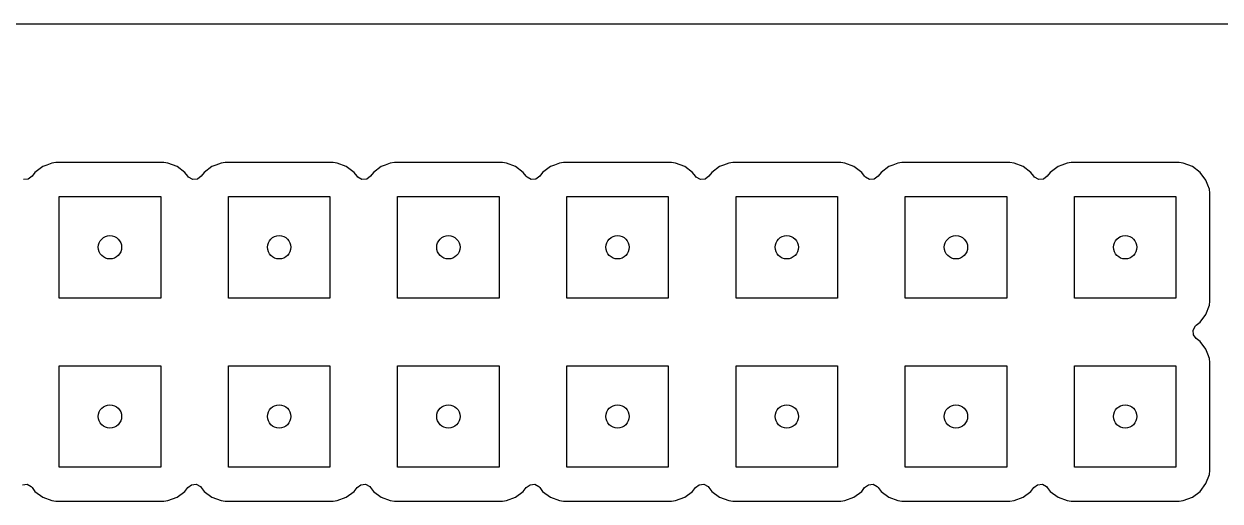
# Model space of a CAD drawing. Extents: x 0.01 to 1.99, y 0.01 to 1.59.
# Drawn here: x 0.759 to 1.466, y 1.305 to 1.587 of the extents above; entities that cross this region are included whole.
import ezdxf

# ---------------------------------------------------------------- set-up
doc = ezdxf.new("R2010")
doc.units = 0
doc.header["$MEASUREMENT"] = 0
doc.layers.add('BLACK', color=7, linetype='CONTINUOUS')

msp = doc.modelspace()

# ---------------------------------------------------------------- linework, layer by layer
at = {"layer": 'BLACK', "linetype": 'CONTINUOUS'}
for p, q in [((0.01793, 1.58703), (1.98207, 1.58703)), ((0.7657, 1.4993), (0.76397, 1.49699)), ((0.77031, 1.50275), (0.7657, 1.4993)), ((0.77263, 1.50362), (0.77031, 1.50275)), ((0.77031, 1.50275), (0.77031, 1.50275)), ((0.77031, 1.50275), (0.77031, 1.50275)), ((0.7757, 1.50476), (0.77263, 1.50362)), ((0.77808, 1.50502), (0.7757, 1.50476)), ((0.7757, 1.50476), (0.7757, 1.50476)), ((0.77809, 1.50502), (0.77808, 1.50502)), ((0.77808, 1.50502), (0.77808, 1.50502)), ((0.84191, 1.50502), (0.77809, 1.50502)), ((0.84192, 1.50502), (0.84191, 1.50502)), ((0.8443, 1.50476), (0.84192, 1.50502)), ((0.84192, 1.50502), (0.84192, 1.50502)), ((0.84969, 1.50275), (0.8443, 1.50476)), ((0.8443, 1.50476), (0.8443, 1.50476)), ((0.8443, 1.50476), (0.8443, 1.50476)), ((0.8543, 1.4993), (0.84969, 1.50275)), ((0.84969, 1.50275), (0.84969, 1.50275)), ((0.84969, 1.50275), (0.84969, 1.50275)), ((0.85603, 1.49699), (0.8543, 1.4993)), ((0.8657, 1.4993), (0.86397, 1.49699)), ((0.87031, 1.50275), (0.8657, 1.4993)), ((0.87263, 1.50362), (0.87031, 1.50275)), ((0.87031, 1.50275), (0.87031, 1.50275)), ((0.87031, 1.50275), (0.87031, 1.50275)), ((0.8757, 1.50476), (0.87263, 1.50362)), ((0.87808, 1.50502), (0.8757, 1.50476)), ((0.8757, 1.50476), (0.8757, 1.50476)), ((0.87809, 1.50502), (0.87808, 1.50502)), ((0.87808, 1.50502), (0.87808, 1.50502)), ((0.94191, 1.50502), (0.87809, 1.50502)), ((0.94192, 1.50502), (0.94191, 1.50502)), ((0.9443, 1.50476), (0.94192, 1.50502)), ((0.94192, 1.50502), (0.94192, 1.50502)), ((0.94969, 1.50275), (0.9443, 1.50476)), ((0.9443, 1.50476), (0.9443, 1.50476)), ((0.9443, 1.50476), (0.9443, 1.50476)), ((0.9543, 1.4993), (0.94969, 1.50275)), ((0.94969, 1.50275), (0.94969, 1.50275)), ((0.94969, 1.50275), (0.94969, 1.50275)), ((0.95603, 1.49699), (0.9543, 1.4993)), ((0.9657, 1.4993), (0.96397, 1.49699)), ((0.97031, 1.50275), (0.9657, 1.4993)), ((0.97263, 1.50362), (0.97031, 1.50275)), ((0.97031, 1.50275), (0.97031, 1.50275)), ((0.97031, 1.50275), (0.97031, 1.50275)), ((0.9757, 1.50476), (0.97263, 1.50362)), ((0.97808, 1.50502), (0.9757, 1.50476)), ((0.9757, 1.50476), (0.9757, 1.50476)), ((0.97809, 1.50502), (0.97808, 1.50502)), ((0.97808, 1.50502), (0.97808, 1.50502)), ((1.04191, 1.50502), (0.97809, 1.50502)), ((1.04192, 1.50502), (1.04191, 1.50502)), ((1.0443, 1.50476), (1.04192, 1.50502)), ((1.04192, 1.50502), (1.04192, 1.50502)), ((1.04969, 1.50275), (1.0443, 1.50476)), ((1.0443, 1.50476), (1.0443, 1.50476)), ((1.0443, 1.50476), (1.0443, 1.50476)), ((1.0543, 1.4993), (1.04969, 1.50275)), ((1.04969, 1.50275), (1.04969, 1.50275)), ((1.04969, 1.50275), (1.04969, 1.50275)), ((1.05603, 1.49699), (1.0543, 1.4993)), ((1.0657, 1.4993), (1.06397, 1.49699)), ((1.07031, 1.50275), (1.0657, 1.4993)), ((1.07263, 1.50362), (1.07031, 1.50275)), ((1.07031, 1.50275), (1.07031, 1.50275)), ((1.07031, 1.50275), (1.07031, 1.50275)), ((1.0757, 1.50476), (1.07263, 1.50362)), ((1.07808, 1.50502), (1.0757, 1.50476)), ((1.0757, 1.50476), (1.0757, 1.50476)), ((1.07809, 1.50502), (1.07808, 1.50502)), ((1.07808, 1.50502), (1.07808, 1.50502)), ((1.14191, 1.50502), (1.07809, 1.50502)), ((1.14192, 1.50502), (1.14191, 1.50502)), ((1.1443, 1.50476), (1.14192, 1.50502)), ((1.14192, 1.50502), (1.14192, 1.50502)), ((1.14969, 1.50275), (1.1443, 1.50476)), ((1.1443, 1.50476), (1.1443, 1.50476)), ((1.1443, 1.50476), (1.1443, 1.50476)), ((1.1543, 1.4993), (1.14969, 1.50275)), ((1.14969, 1.50275), (1.14969, 1.50275)), ((1.14969, 1.50275), (1.14969, 1.50275)), ((1.15603, 1.49699), (1.1543, 1.4993)), ((1.1657, 1.4993), (1.16397, 1.49699)), ((1.17031, 1.50275), (1.1657, 1.4993)), ((1.17263, 1.50362), (1.17031, 1.50275)), ((1.17031, 1.50275), (1.17031, 1.50275)), ((1.17031, 1.50275), (1.17031, 1.50275)), ((1.1757, 1.50476), (1.17263, 1.50362)), ((1.17808, 1.50502), (1.1757, 1.50476)), ((1.1757, 1.50476), (1.1757, 1.50476)), ((1.17809, 1.50502), (1.17808, 1.50502)), ((1.17808, 1.50502), (1.17808, 1.50502)), ((1.24191, 1.50502), (1.17809, 1.50502)), ((1.24192, 1.50502), (1.24191, 1.50502)), ((1.2443, 1.50476), (1.24192, 1.50502)), ((1.24192, 1.50502), (1.24192, 1.50502)), ((1.24969, 1.50275), (1.2443, 1.50476)), ((1.2443, 1.50476), (1.2443, 1.50476)), ((1.2443, 1.50476), (1.2443, 1.50476)), ((1.2543, 1.4993), (1.24969, 1.50275)), ((1.24969, 1.50275), (1.24969, 1.50275)), ((1.24969, 1.50275), (1.24969, 1.50275)), ((1.25603, 1.49699), (1.2543, 1.4993)), ((1.2657, 1.4993), (1.26397, 1.49699)), ((1.27031, 1.50275), (1.2657, 1.4993)), ((1.27263, 1.50362), (1.27031, 1.50275)), ((1.27031, 1.50275), (1.27031, 1.50275)), ((1.27031, 1.50275), (1.27031, 1.50275)), ((1.2757, 1.50476), (1.27263, 1.50362)), ((1.27808, 1.50502), (1.2757, 1.50476)), ((1.2757, 1.50476), (1.2757, 1.50476)), ((1.27809, 1.50502), (1.27808, 1.50502)), ((1.27808, 1.50502), (1.27808, 1.50502)), ((1.34191, 1.50502), (1.27809, 1.50502)), ((1.34192, 1.50502), (1.34191, 1.50502)), ((1.3443, 1.50476), (1.34192, 1.50502)), ((1.34192, 1.50502), (1.34192, 1.50502)), ((1.34969, 1.50275), (1.3443, 1.50476)), ((1.3443, 1.50476), (1.3443, 1.50476)), ((1.3443, 1.50476), (1.3443, 1.50476)), ((1.3543, 1.4993), (1.34969, 1.50275)), ((1.34969, 1.50275), (1.34969, 1.50275)), ((1.34969, 1.50275), (1.34969, 1.50275)), ((1.35603, 1.49699), (1.3543, 1.4993)), ((1.3657, 1.4993), (1.36397, 1.49699)), ((1.37031, 1.50275), (1.3657, 1.4993)), ((1.37263, 1.50362), (1.37031, 1.50275)), ((1.37031, 1.50275), (1.37031, 1.50275)), ((1.37031, 1.50275), (1.37031, 1.50275)), ((1.3757, 1.50476), (1.37263, 1.50362)), ((1.37808, 1.50502), (1.3757, 1.50476)), ((1.3757, 1.50476), (1.3757, 1.50476)), ((1.37809, 1.50502), (1.37808, 1.50502)), ((1.37808, 1.50502), (1.37808, 1.50502)), ((1.44191, 1.50502), (1.37809, 1.50502)), ((1.44192, 1.50502), (1.44191, 1.50502)), ((1.4443, 1.50476), (1.44192, 1.50502)), ((1.44192, 1.50502), (1.44192, 1.50502)), ((1.44969, 1.50275), (1.4443, 1.50476)), ((1.4443, 1.50476), (1.4443, 1.50476)), ((1.4443, 1.50476), (1.4443, 1.50476)), ((1.4543, 1.4993), (1.44969, 1.50275)), ((1.45775, 1.49469), (1.4543, 1.4993)), ((0.76173, 1.49532), (0.75895, 1.49512)), ((0.76397, 1.49699), (0.76173, 1.49532)), ((0.85649, 1.49646), (0.85603, 1.49699)), ((0.85895, 1.49512), (0.85649, 1.49646)), ((0.86173, 1.49532), (0.85895, 1.49512)), ((0.86397, 1.49699), (0.86173, 1.49532)), ((0.95649, 1.49646), (0.95603, 1.49699)), ((0.95895, 1.49512), (0.95649, 1.49646)), ((0.96173, 1.49532), (0.95895, 1.49512)), ((0.96397, 1.49699), (0.96173, 1.49532)), ((1.05649, 1.49646), (1.05603, 1.49699)), ((1.05895, 1.49512), (1.05649, 1.49646)), ((1.06173, 1.49532), (1.05895, 1.49512)), ((1.06397, 1.49699), (1.06173, 1.49532)), ((1.15649, 1.49646), (1.15603, 1.49699)), ((1.15895, 1.49512), (1.15649, 1.49646)), ((1.16173, 1.49532), (1.15895, 1.49512)), ((1.16397, 1.49699), (1.16173, 1.49532)), ((1.25649, 1.49646), (1.25603, 1.49699)), ((1.25895, 1.49512), (1.25649, 1.49646)), ((1.26173, 1.49532), (1.25895, 1.49512)), ((1.26397, 1.49699), (1.26173, 1.49532)), ((1.35649, 1.49646), (1.35603, 1.49699)), ((1.35895, 1.49512), (1.35649, 1.49646)), ((1.36173, 1.49532), (1.35895, 1.49512)), ((1.36397, 1.49699), (1.36173, 1.49532)), ((1.45883, 1.4918), (1.45775, 1.49469)), ((1.45976, 1.4893), (1.45883, 1.4918)), ((0.78, 1.425), (0.78, 1.485)), ((0.78, 1.485), (0.84, 1.485)), ((0.84, 1.485), (0.84, 1.425)), ((0.88, 1.425), (0.88, 1.485)), ((0.88, 1.485), (0.94, 1.485)), ((0.94, 1.485), (0.94, 1.425)), ((0.98, 1.425), (0.98, 1.485)), ((0.98, 1.485), (1.04, 1.485)), ((1.04, 1.485), (1.04, 1.425)), ((1.08, 1.425), (1.08, 1.485)), ((1.08, 1.485), (1.14, 1.485)), ((1.14, 1.485), (1.14, 1.425)), ((1.18, 1.425), (1.18, 1.485)), ((1.18, 1.485), (1.24, 1.485)), ((1.24, 1.485), (1.24, 1.425)), ((1.28, 1.425), (1.28, 1.485)), ((1.28, 1.485), (1.34, 1.485)), ((1.34, 1.485), (1.34, 1.425)), ((1.38, 1.425), (1.38, 1.485)), ((1.38, 1.485), (1.44, 1.485)), ((1.44, 1.485), (1.44, 1.425)), ((1.46002, 1.48692), (1.45976, 1.4893)), ((1.45976, 1.4893), (1.45976, 1.4893)), ((1.46002, 1.48691), (1.46002, 1.48692)), ((1.46002, 1.42309), (1.46002, 1.48691)), ((0.84, 1.425), (0.78, 1.425)), ((0.94, 1.425), (0.88, 1.425)), ((1.04, 1.425), (0.98, 1.425)), ((1.14, 1.425), (1.08, 1.425)), ((1.24, 1.425), (1.18, 1.425)), ((1.34, 1.425), (1.28, 1.425)), ((1.44, 1.425), (1.38, 1.425)), ((1.45976, 1.4207), (1.46002, 1.42308)), ((1.46002, 1.42308), (1.46002, 1.42309)), ((1.4543, 1.4107), (1.45775, 1.41531)), ((1.45775, 1.41531), (1.45976, 1.4207)), ((1.45775, 1.41531), (1.45775, 1.41531)), ((1.45976, 1.4207), (1.45976, 1.4207)), ((1.45012, 1.40605), (1.45146, 1.40851)), ((1.45146, 1.40851), (1.45199, 1.40897)), ((1.45199, 1.40897), (1.4543, 1.4107)), ((1.45032, 1.40327), (1.45012, 1.40605)), ((1.45199, 1.40103), (1.45032, 1.40327)), ((1.4543, 1.3993), (1.45199, 1.40103)), ((1.45775, 1.39469), (1.4543, 1.3993)), ((1.45883, 1.3918), (1.45775, 1.39469)), ((1.45976, 1.3893), (1.45883, 1.3918)), ((1.46002, 1.38692), (1.45976, 1.3893)), ((1.45976, 1.3893), (1.45976, 1.3893)), ((1.46002, 1.38691), (1.46002, 1.38692)), ((1.46002, 1.32309), (1.46002, 1.38691)), ((0.78, 1.325), (0.78, 1.385)), ((0.78, 1.385), (0.84, 1.385)), ((0.84, 1.385), (0.84, 1.325)), ((0.88, 1.325), (0.88, 1.385)), ((0.88, 1.385), (0.94, 1.385)), ((0.94, 1.385), (0.94, 1.325)), ((0.98, 1.325), (0.98, 1.385)), ((0.98, 1.385), (1.04, 1.385)), ((1.04, 1.385), (1.04, 1.325)), ((1.08, 1.325), (1.08, 1.385)), ((1.08, 1.385), (1.14, 1.385)), ((1.14, 1.385), (1.14, 1.325)), ((1.18, 1.325), (1.18, 1.385)), ((1.18, 1.385), (1.24, 1.385)), ((1.24, 1.385), (1.24, 1.325)), ((1.28, 1.325), (1.28, 1.385)), ((1.28, 1.385), (1.34, 1.385)), ((1.34, 1.385), (1.34, 1.325)), ((1.38, 1.325), (1.38, 1.385)), ((1.38, 1.385), (1.44, 1.385)), ((1.44, 1.385), (1.44, 1.325)), ((0.84, 1.325), (0.78, 1.325)), ((0.94, 1.325), (0.88, 1.325)), ((1.04, 1.325), (0.98, 1.325)), ((1.14, 1.325), (1.08, 1.325)), ((1.24, 1.325), (1.18, 1.325)), ((1.34, 1.325), (1.28, 1.325)), ((1.44, 1.325), (1.38, 1.325)), ((1.45976, 1.3207), (1.46002, 1.32308)), ((1.46002, 1.32308), (1.46002, 1.32309)), ((0.75827, 1.31468), (0.76105, 1.31488)), ((0.76105, 1.31488), (0.76351, 1.31354)), ((0.85827, 1.31468), (0.86105, 1.31488)), ((0.86105, 1.31488), (0.86351, 1.31354)), ((0.95827, 1.31468), (0.96105, 1.31488)), ((0.96105, 1.31488), (0.96351, 1.31354)), ((1.05827, 1.31468), (1.06105, 1.31488)), ((1.06105, 1.31488), (1.06351, 1.31354)), ((1.15827, 1.31468), (1.16105, 1.31488)), ((1.16105, 1.31488), (1.16351, 1.31354)), ((1.25827, 1.31468), (1.26105, 1.31488)), ((1.26105, 1.31488), (1.26351, 1.31354)), ((1.35827, 1.31468), (1.36105, 1.31488)), ((1.36105, 1.31488), (1.36351, 1.31354)), ((1.4543, 1.3107), (1.45775, 1.31531)), ((1.45775, 1.31531), (1.45976, 1.3207)), ((1.45775, 1.31531), (1.45775, 1.31531)), ((1.45976, 1.3207), (1.45976, 1.3207)), ((0.76351, 1.31354), (0.76397, 1.31301)), ((0.76397, 1.31301), (0.7657, 1.3107)), ((0.7657, 1.3107), (0.77031, 1.30725)), ((0.84969, 1.30725), (0.8543, 1.3107)), ((0.8543, 1.3107), (0.85603, 1.31301)), ((0.85603, 1.31301), (0.85827, 1.31468)), ((0.86351, 1.31354), (0.86397, 1.31301)), ((0.86397, 1.31301), (0.8657, 1.3107)), ((0.8657, 1.3107), (0.87031, 1.30725)), ((0.94969, 1.30725), (0.9543, 1.3107)), ((0.9543, 1.3107), (0.95603, 1.31301)), ((0.95603, 1.31301), (0.95827, 1.31468)), ((0.96351, 1.31354), (0.96397, 1.31301)), ((0.96397, 1.31301), (0.9657, 1.3107)), ((0.9657, 1.3107), (0.97031, 1.30725)), ((1.04969, 1.30725), (1.0543, 1.3107)), ((1.0543, 1.3107), (1.05603, 1.31301)), ((1.05603, 1.31301), (1.05827, 1.31468)), ((1.06351, 1.31354), (1.06397, 1.31301)), ((1.06397, 1.31301), (1.0657, 1.3107)), ((1.0657, 1.3107), (1.07031, 1.30725)), ((1.14969, 1.30725), (1.1543, 1.3107)), ((1.1543, 1.3107), (1.15603, 1.31301)), ((1.15603, 1.31301), (1.15827, 1.31468)), ((1.16351, 1.31354), (1.16397, 1.31301)), ((1.16397, 1.31301), (1.1657, 1.3107)), ((1.1657, 1.3107), (1.17031, 1.30725)), ((1.24969, 1.30725), (1.2543, 1.3107)), ((1.2543, 1.3107), (1.25603, 1.31301)), ((1.25603, 1.31301), (1.25827, 1.31468)), ((1.26351, 1.31354), (1.26397, 1.31301)), ((1.26397, 1.31301), (1.2657, 1.3107)), ((1.2657, 1.3107), (1.27031, 1.30725)), ((1.34969, 1.30725), (1.3543, 1.3107)), ((1.3543, 1.3107), (1.35603, 1.31301)), ((1.35603, 1.31301), (1.35827, 1.31468)), ((1.36351, 1.31354), (1.36397, 1.31301)), ((1.36397, 1.31301), (1.3657, 1.3107)), ((1.3657, 1.3107), (1.37031, 1.30725)), ((1.44969, 1.30725), (1.4543, 1.3107)), ((0.77031, 1.30725), (0.77031, 1.30725)), ((0.77031, 1.30725), (0.7757, 1.30524)), ((0.7757, 1.30524), (0.7757, 1.30524)), ((0.7757, 1.30524), (0.77808, 1.30498)), ((0.77808, 1.30498), (0.77809, 1.30498)), ((0.77809, 1.30498), (0.84192, 1.30498)), ((0.84192, 1.30498), (0.8443, 1.30524)), ((0.8443, 1.30524), (0.84969, 1.30725)), ((0.8443, 1.30524), (0.8443, 1.30524)), ((0.84969, 1.30725), (0.84969, 1.30725)), ((0.87031, 1.30725), (0.87031, 1.30725)), ((0.87031, 1.30725), (0.8757, 1.30524)), ((0.8757, 1.30524), (0.8757, 1.30524)), ((0.8757, 1.30524), (0.87808, 1.30498)), ((0.87808, 1.30498), (0.87809, 1.30498)), ((0.87809, 1.30498), (0.94192, 1.30498)), ((0.94192, 1.30498), (0.9443, 1.30524)), ((0.9443, 1.30524), (0.94969, 1.30725)), ((0.9443, 1.30524), (0.9443, 1.30524)), ((0.94969, 1.30725), (0.94969, 1.30725)), ((0.97031, 1.30725), (0.97031, 1.30725)), ((0.97031, 1.30725), (0.9757, 1.30524)), ((0.9757, 1.30524), (0.9757, 1.30524)), ((0.9757, 1.30524), (0.97808, 1.30498)), ((0.97808, 1.30498), (0.97809, 1.30498)), ((0.97809, 1.30498), (1.04192, 1.30498)), ((1.04192, 1.30498), (1.0443, 1.30524)), ((1.0443, 1.30524), (1.04969, 1.30725)), ((1.0443, 1.30524), (1.0443, 1.30524)), ((1.04969, 1.30725), (1.04969, 1.30725)), ((1.07031, 1.30725), (1.07031, 1.30725)), ((1.07031, 1.30725), (1.0757, 1.30524)), ((1.0757, 1.30524), (1.0757, 1.30524)), ((1.0757, 1.30524), (1.07808, 1.30498)), ((1.07808, 1.30498), (1.07809, 1.30498)), ((1.07809, 1.30498), (1.14192, 1.30498)), ((1.14192, 1.30498), (1.1443, 1.30524)), ((1.1443, 1.30524), (1.14969, 1.30725)), ((1.1443, 1.30524), (1.1443, 1.30524)), ((1.14969, 1.30725), (1.14969, 1.30725)), ((1.17031, 1.30725), (1.17031, 1.30725)), ((1.17031, 1.30725), (1.1757, 1.30524)), ((1.1757, 1.30524), (1.1757, 1.30524)), ((1.1757, 1.30524), (1.17808, 1.30498)), ((1.17808, 1.30498), (1.17809, 1.30498)), ((1.17809, 1.30498), (1.24192, 1.30498)), ((1.24192, 1.30498), (1.2443, 1.30524)), ((1.2443, 1.30524), (1.24969, 1.30725)), ((1.2443, 1.30524), (1.2443, 1.30524)), ((1.24969, 1.30725), (1.24969, 1.30725)), ((1.27031, 1.30725), (1.27031, 1.30725)), ((1.27031, 1.30725), (1.2757, 1.30524)), ((1.2757, 1.30524), (1.2757, 1.30524)), ((1.2757, 1.30524), (1.27808, 1.30498)), ((1.27808, 1.30498), (1.27809, 1.30498)), ((1.27809, 1.30498), (1.34192, 1.30498)), ((1.34192, 1.30498), (1.3443, 1.30524)), ((1.3443, 1.30524), (1.34969, 1.30725)), ((1.3443, 1.30524), (1.3443, 1.30524)), ((1.34969, 1.30725), (1.34969, 1.30725)), ((1.37031, 1.30725), (1.37031, 1.30725)), ((1.37031, 1.30725), (1.3757, 1.30524)), ((1.3757, 1.30524), (1.3757, 1.30524)), ((1.3757, 1.30524), (1.37808, 1.30498)), ((1.37808, 1.30498), (1.37809, 1.30498)), ((1.37809, 1.30498), (1.44192, 1.30498)), ((1.44192, 1.30498), (1.4443, 1.30524)), ((1.4443, 1.30524), (1.44969, 1.30725)), ((1.4443, 1.30524), (1.4443, 1.30524)), ((1.44969, 1.30725), (1.44969, 1.30725))]:
    msp.add_line(p, q, dxfattribs=at)
at = {"layer": 'BLACK'}
for centre in [(0.81, 1.455), (0.91, 1.455), (1.01, 1.455), (1.11, 1.455), (1.21, 1.455), (1.31, 1.455), (1.41, 1.455), (0.81, 1.355), (0.91, 1.355), (1.01, 1.355), (1.11, 1.355), (1.21, 1.355), (1.31, 1.355), (1.41, 1.355)]:
    msp.add_circle(centre, 0.00689, dxfattribs=at)

doc.saveas('drawing.dxf')
